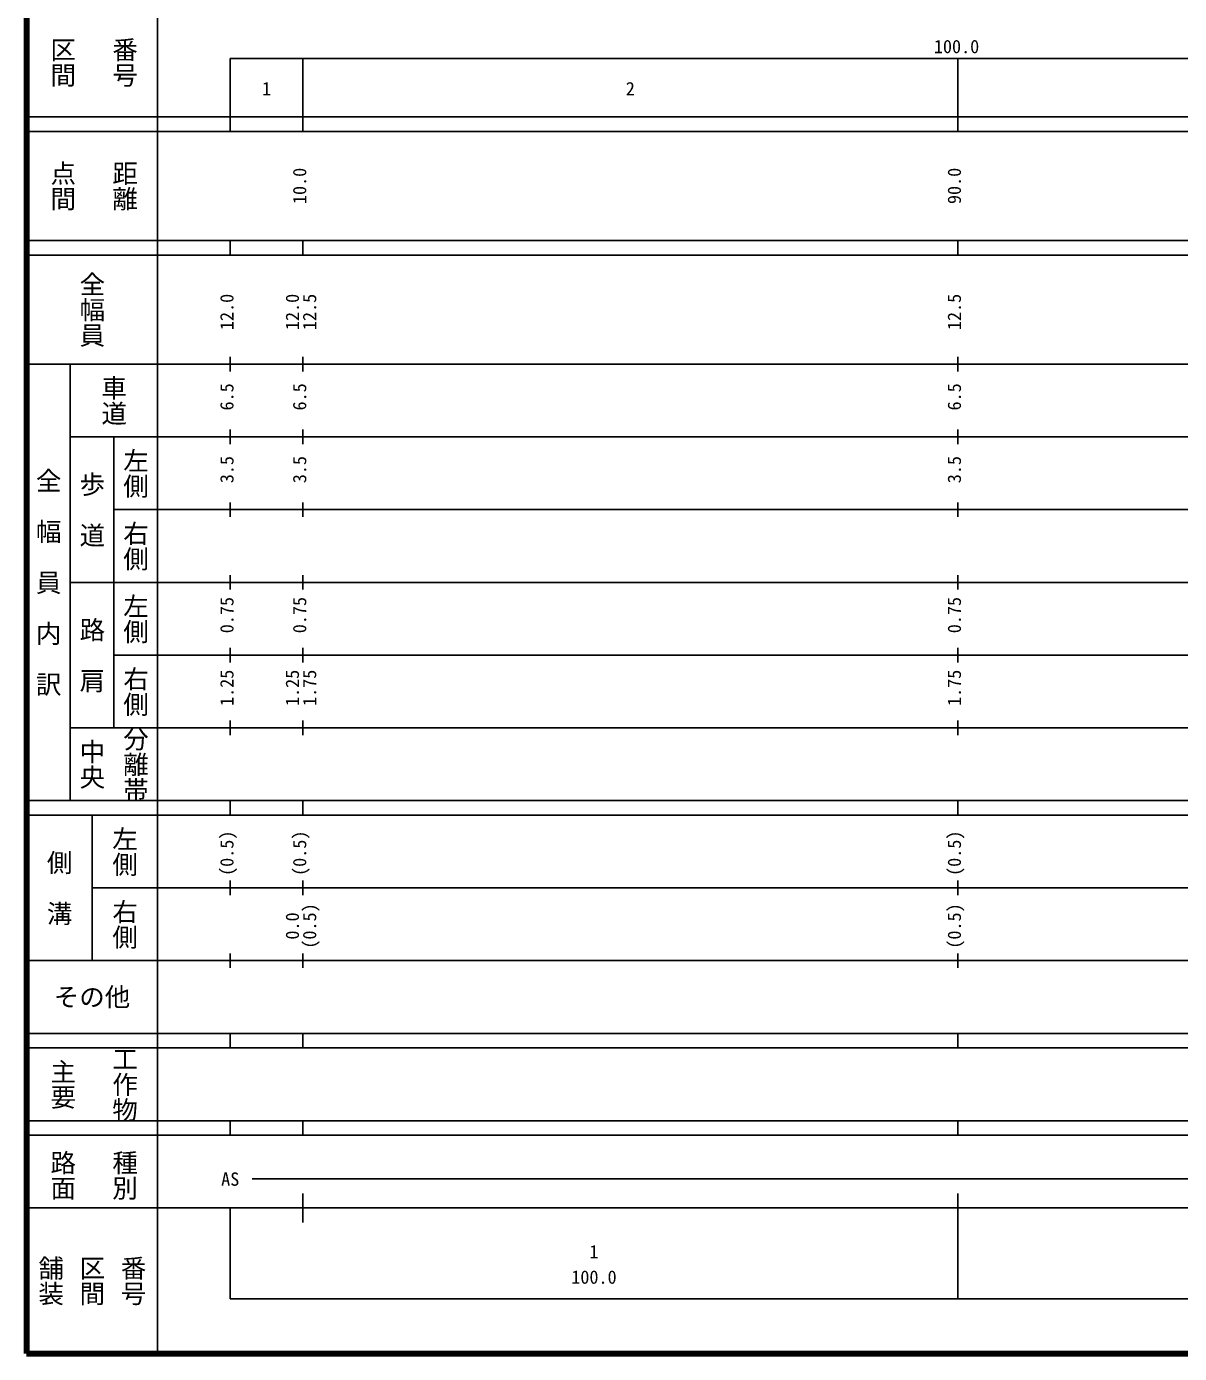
# Model space of a CAD drawing. Units: millimetres on the paper, enlarged 1000 times. Extents: x 40000 to 680000, y 20000 to 380000.
# Drawn here: x 40000 to 198487, y 20000 to 202409 of the extents above; entities that cross this region are included whole.
import ezdxf
from ezdxf.enums import TextEntityAlignment as Align

# ---------------------------------------------------------------- set-up
doc = ezdxf.new("R2010")
doc.units = ezdxf.units.MM
doc.header["$LTSCALE"] = 1000
doc.layers.add('M-TTL', color=2, linetype='Continuous', lineweight=140)
doc.layers.add('M-TTL-BAND', color=7, linetype='Continuous', lineweight=25)
doc.styles.add('@ＭＳ ゴシック', font='')
doc.styles.add('ＭＳ ゴシック', font='')
doc.styles.get('@ＭＳ ゴシック').set_extended_font_data('@MS Gothic')
doc.styles.get('ＭＳ ゴシック').set_extended_font_data('MS Gothic')

msp = doc.modelspace()

# ---------------------------------------------------------------- linework, layer by layer
at = {"layer": 'M-TTL'}
for p, q in [((40000, 380000), (40000, 20000)), ((40000, 20000), (680000, 20000))]:
    msp.add_line(p, q, dxfattribs=at)
at = {"layer": 'M-TTL-BAND'}
for p, q in [((58000, 370000), (58000, 20000)), ((68000, 198000), (579000, 198000)), ((68000, 198000), (68000, 188000)), ((78000, 188000), (78000, 198000)), ((168000, 188000), (168000, 198000)), ((40000, 190000), (579000, 190000)), ((40000, 188000), (579000, 188000)), ((40000, 173000), (579000, 173000)), ((68000, 171000), (68000, 173000)), ((78000, 171000), (78000, 173000)), ((168000, 171000), (168000, 173000)), ((40000, 171000), (579000, 171000)), ((68000, 155000), (68000, 157000)), ((78000, 155000), (78000, 157000)), ((168000, 155000), (168000, 157000)), ((40000, 156000), (579000, 156000)), ((46000, 96000), (46000, 156000)), ((46000, 146000), (579000, 146000)), ((52000, 146000), (52000, 106000)), ((68000, 145000), (68000, 147000)), ((78000, 145000), (78000, 147000)), ((168000, 145000), (168000, 147000)), ((68000, 135000), (68000, 137000)), ((78000, 135000), (78000, 137000)), ((168000, 135000), (168000, 137000)), ((52000, 136000), (579000, 136000)), ((46000, 126000), (579000, 126000)), ((68000, 125000), (68000, 127000)), ((78000, 125000), (78000, 127000)), ((168000, 125000), (168000, 127000)), ((68000, 115000), (68000, 117000)), ((78000, 115000), (78000, 117000)), ((168000, 115000), (168000, 117000)), ((52000, 116000), (579000, 116000)), ((46000, 106000), (579000, 106000)), ((68000, 105000), (68000, 107000)), ((78000, 105000), (78000, 107000)), ((168000, 105000), (168000, 107000)), ((40000, 96000), (579000, 96000)), ((68000, 94000), (68000, 96000)), ((78000, 94000), (78000, 96000)), ((168000, 94000), (168000, 96000)), ((40000, 94000), (579000, 94000)), ((49000, 94000), (49000, 74000)), ((49000, 84000), (579000, 84000)), ((68000, 83000), (68000, 85000)), ((78000, 83000), (78000, 85000)), ((168000, 83000), (168000, 85000)), ((68000, 73000), (68000, 75000)), ((78000, 73000), (78000, 75000)), ((168000, 73000), (168000, 75000)), ((40000, 74000), (579000, 74000)), ((40000, 64000), (579000, 64000)), ((68000, 62000), (68000, 64000)), ((78000, 62000), (78000, 64000)), ((168000, 62000), (168000, 64000)), ((40000, 62000), (579000, 62000)), ((40000, 52000), (579000, 52000)), ((68000, 50000), (68000, 52000)), ((78000, 50000), (78000, 52000)), ((168000, 50000), (168000, 52000)), ((40000, 50000), (579000, 50000)), ((71000, 44000), (465000, 44000)), ((78000, 38000), (78000, 42000)), ((168000, 27500), (168000, 42000)), ((40000, 40000), (579000, 40000)), ((68000, 40000), (68000, 27500)), ((68000, 27500), (579000, 27500))]:
    msp.add_line(p, q, dxfattribs=at)

# ---------------------------------------------------------------- texts
at = {"layer": 'M-TTL-BAND', "style": '@ＭＳ ゴシック'}
for s, p in [('番号', (53500, 197500)), ('区間', (45000, 197500)), ('点間', (45000, 180500)), ('距離', (53500, 180500)), ('全幅員', (49000, 163500)), ('車道', (52000, 151000)), ('左側', (55000, 141000)), ('全\u3000幅\u3000員\u3000内\u3000訳', (43000, 126000)), ('歩\u3000道', (49000, 136000)), ('右側', (55000, 131000)), ('左側', (55000, 121000)), ('路\u3000肩', (49000, 116000)), ('右側', (55000, 111000)), ('分離帯', (55000, 101000)), ('中央', (49000, 101000)), ('左側', (53500, 89000)), ('側\u3000溝', (44500, 84000)), ('右側', (53500, 79000)), ('主要', (45000, 57000)), ('工作物', (53500, 57000)), ('路面', (45000, 44500)), ('種別', (53500, 44500)), ('舗装', (43333, 30000)), ('区間', (49000, 30000)), ('番号', (54667, 30000))]:
    msp.add_text(s, height=2566, rotation=270, dxfattribs=at).set_placement(p, align=Align.MIDDLE_CENTER)
at = {"layer": 'M-TTL-BAND', "style": 'ＭＳ ゴシック'}
for s, p in [('100.0', (167844, 198195)), ('1', (73000, 192405)), ('2', (123000, 192405)), ('AS', (68000, 42500)), ('1', (118000, 32523)), ('100.0', (118000, 29033))]:
    msp.add_text(s, height=1833, dxfattribs=at).set_placement(p, align=Align.BOTTOM_CENTER)
for s, p in [('10.0', (79000, 180500)), ('90.0', (169000, 180500)), ('12.0', (69000, 163174)), ('12.0', (78000, 163174)), ('12.5', (80370, 163174)), ('12.5', (169000, 163174)), ('6.5', (69000, 151500)), ('6.5', (79000, 151500)), ('6.5', (169000, 151500)), ('3.5', (69000, 141500)), ('3.5', (79000, 141500)), ('3.5', (169000, 141500)), ('0.75', (69000, 121500)), ('0.75', (79000, 121500)), ('0.75', (169000, 121500)), ('1.25', (69000, 111500)), ('1.25', (78000, 111500)), ('1.75', (80370, 111500)), ('1.75', (169000, 111500)), ('(0.5)', (69000, 88764)), ('(0.5)', (79000, 88764)), ('(0.5)', (169000, 88764)), ('0.0', (78000, 78764)), ('(0.5)', (80370, 78764)), ('(0.5)', (169000, 78764))]:
    msp.add_text(s, height=1833, rotation=90, dxfattribs=at).set_placement(p, align=Align.BOTTOM_CENTER)
msp.add_text('その他', height=2566, dxfattribs=at).set_placement((49000, 69000), align=Align.MIDDLE_CENTER)

doc.saveas('drawing.dxf')
